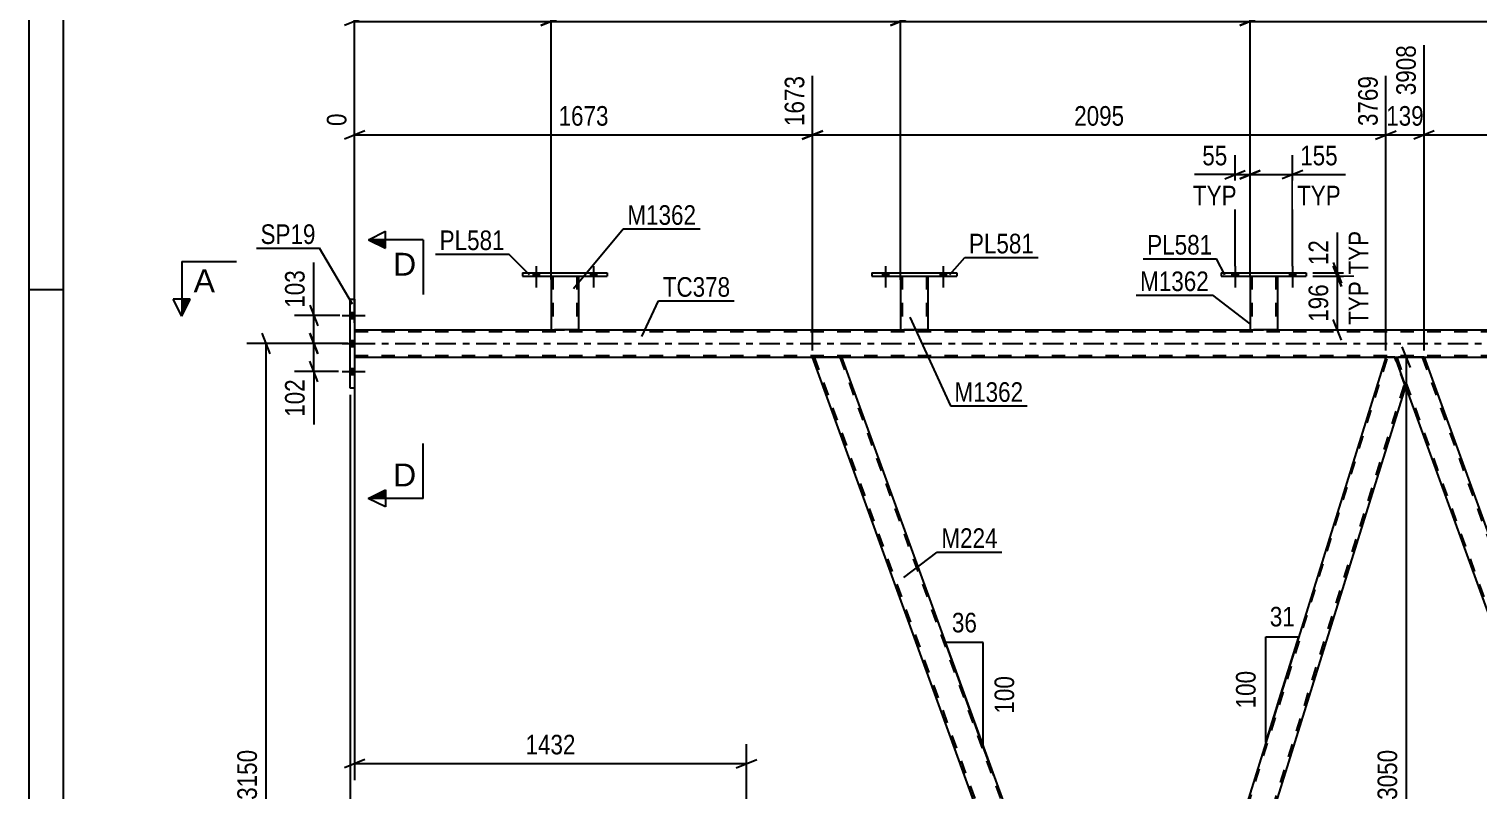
# Model space of a CAD drawing. Header units: millimetres. Extents: x 0 to 841, y 0 to 594.
# Drawn here: x 0 to 211.8, y 374 to 485.1 of the extents above; entities that cross this region are included whole.
import ezdxf

# ---------------------------------------------------------------- set-up
doc = ezdxf.new("R2010")
doc.units = ezdxf.units.MM
doc.linetypes.add('DXK_LINE_DOT2', pattern=[3.9198, 1.9599, -1.9599])
doc.linetypes.add('DXK_LINE_DOT3', pattern=[5.9187, 2.979, -0.9799, 0.9799, -0.9799])
doc.styles.add('Arial', font='ARIAL.TTF', dxfattribs={"height": 0.2})
doc.styles.add('Arial Narrow', font='ARIALN.TTF', dxfattribs={"height": 0.2})

# ---------------------------------------------------------------- blocks, each defined once
blk = doc.blocks.new('Unknown-122567824-1133')
at = {"color": 5, "linetype": 'Continuous'}
for p, q in [((0, 594), (0, 0)), ((5, 589), (5, 5)), ((5, 447), (0, 447))]:
    blk.add_line(p, q, dxfattribs=at)
blk = doc.blocks.new('Bolt-122567824-4220 - 3926')
at = {"linetype": 'Continuous'}
for points in [[(73.69, 449.01), (74.57, 449.01), (74.57, 449.49), (73.69, 449.49)], [(82.09, 449.01), (82.97, 449.01), (82.97, 449.49), (82.09, 449.49)]]:
    blk.add_hatch(color=1, dxfattribs=at).paths.add_polyline_path(points)
at = {"color": 1, "linetype": 'Continuous'}
for p, q in [((73.69, 449.49), (73.69, 449.01)), ((74.13, 450.49), (74.13, 447.37)), ((74.57, 449.49), (74.57, 449.01)), ((82.09, 449.49), (82.09, 449.01)), ((82.53, 450.49), (82.53, 447.37)), ((82.97, 449.49), (82.97, 449.01))]:
    blk.add_line(p, q, dxfattribs=at)
blk = doc.blocks.new('Part-122567824-4077 - 3926')
at = {"color": 2, "linetype": 'Continuous'}
for p, q in [((158.93, 315.17), (114.53, 437.17)), ((114.53, 437.17), (114.57, 437.17)), ((114.57, 437.17), (114.68, 437.17)), ((114.68, 437.17), (115.04, 437.17)), ((118.79, 437.17), (115.04, 437.17)), ((118.79, 437.17), (161.64, 319.42)), ((159.45, 315.17), (158.93, 315.17)), ((159.45, 315.17), (163.19, 315.17))]:
    blk.add_line(p, q, dxfattribs=at)
at = {"color": 7, "linetype": 'DXK_LINE_DOT2'}
for p, q in [((114.53, 437.17), (114.68, 437.17)), ((114.79, 437.17), (159.19, 315.17)), ((114.79, 437.17), (114.85, 437.17)), ((118.53, 437.17), (162.94, 315.17)), ((161.64, 319.42), (163.19, 315.17)), ((158.93, 315.17), (158.97, 315.17)), ((158.97, 315.17), (159.08, 315.17))]:
    blk.add_line(p, q, dxfattribs=at)
blk = doc.blocks.new('Part-122567824-4052 - 3926')
at = {"color": 2, "linetype": 'Continuous'}
for p, q in [((199.66, 437.17), (199.7, 437.17)), ((199.7, 437.17), (199.81, 437.17)), ((199.81, 437.17), (200.18, 437.17)), ((203.92, 437.17), (200.18, 437.17)), ((203.92, 437.17), (246.29, 320.77)), ((201.21, 432.92), (242.03, 320.77))]:
    blk.add_line(p, q, dxfattribs=at)
at = {"color": 7, "linetype": 'DXK_LINE_DOT2'}
for p, q in [((201.21, 432.92), (199.66, 437.17)), ((199.66, 437.17), (199.81, 437.17)), ((199.92, 437.17), (244.32, 315.17)), ((199.92, 437.17), (199.98, 437.17)), ((203.67, 437.17), (248.07, 315.17)), ((242.03, 320.77), (244.07, 315.17)), ((246.29, 320.77), (248.33, 315.17)), ((244.07, 315.17), (248.33, 315.17))]:
    blk.add_line(p, q, dxfattribs=at)
blk = doc.blocks.new('Part-122567824-4067 - 3926')
at = {"color": 2, "linetype": 'Continuous'}
for p, q in [((198.35, 437.17), (161.64, 319.42)), ((198.39, 437.17), (198.35, 437.17)), ((198.39, 437.17), (198.85, 437.17)), ((199.66, 437.17), (198.85, 437.17)), ((199.66, 437.17), (201.21, 432.92)), ((201.21, 432.92), (164.51, 315.17)), ((161.64, 319.42), (163.19, 315.17)), ((164.51, 315.17), (163.19, 315.17))]:
    blk.add_line(p, q, dxfattribs=at)
at = {"color": 7, "linetype": 'DXK_LINE_DOT2'}
for p, q in [((161.78, 319.05), (198.6, 437.17)), ((198.85, 437.17), (198.49, 437.17)), ((164.26, 315.17), (201.08, 433.29))]:
    blk.add_line(p, q, dxfattribs=at)
blk = doc.blocks.new('Part-122567824-4132 - 3926')
at = {"color": 2, "linetype": 'Continuous'}
for p, q in [((72.13, 449.49), (72.13, 449.01)), ((72.13, 449.49), (84.53, 449.49)), ((84.53, 449.49), (84.53, 449.01)), ((72.13, 449.01), (84.53, 449.01))]:
    blk.add_line(p, q, dxfattribs=at)
blk = doc.blocks.new('Part-122567824-4137 - 3926')
at = {"color": 7, "linetype": 'DXK_LINE_DOT2'}
for p, q in [((127.41, 449.02), (131.41, 449.02)), ((127.41, 449.01), (127.41, 449.02)), ((127.41, 449.02), (127.41, 449.01)), ((127.65, 449.02), (127.65, 441.17)), ((131.17, 449.02), (131.17, 441.17)), ((131.41, 449.02), (131.41, 449.01)), ((131.41, 449.01), (131.41, 449.02)), ((131.15, 441.17), (131.17, 441.17))]:
    blk.add_line(p, q, dxfattribs=at)
at = {"color": 2, "linetype": 'Continuous'}
for p, q in [((127.41, 449.01), (127.41, 441.17)), ((131.41, 449.01), (131.41, 441.17)), ((127.41, 441.17), (127.89, 441.17)), ((131.37, 441.17), (127.89, 441.17)), ((131.41, 441.17), (131.37, 441.17))]:
    blk.add_line(p, q, dxfattribs=at)
blk = doc.blocks.new('Part-122567824-4142 - 3926')
at = {"color": 2, "linetype": 'Continuous'}
for p, q in [((123.21, 449.49), (123.21, 449.01)), ((123.21, 449.49), (135.61, 449.49)), ((135.61, 449.49), (135.61, 449.01)), ((123.21, 449.01), (135.61, 449.01))]:
    blk.add_line(p, q, dxfattribs=at)
blk = doc.blocks.new('Part-122567824-4147 - 3926')
at = {"color": 7, "linetype": 'DXK_LINE_DOT2'}
for p, q in [((178.49, 449.02), (182.49, 449.02)), ((178.49, 449.01), (178.49, 449.02)), ((178.49, 449.02), (178.49, 449.01)), ((178.73, 449.02), (178.73, 441.17)), ((182.25, 449.02), (182.25, 441.17)), ((182.49, 449.02), (182.49, 449.01)), ((182.49, 449.01), (182.49, 449.02)), ((182.23, 441.17), (182.25, 441.17))]:
    blk.add_line(p, q, dxfattribs=at)
at = {"color": 2, "linetype": 'Continuous'}
for p, q in [((178.49, 449.01), (178.49, 441.17)), ((182.49, 449.01), (182.49, 441.17)), ((178.49, 441.17), (178.97, 441.17)), ((182.45, 441.17), (178.97, 441.17)), ((182.49, 441.17), (182.45, 441.17))]:
    blk.add_line(p, q, dxfattribs=at)
blk = doc.blocks.new('Part-122567824-4266 - 3926')
at = {"color": 2, "linetype": 'Continuous'}
for p, q in [((174.29, 449.49), (174.29, 449.01)), ((174.29, 449.49), (186.69, 449.49)), ((186.69, 449.49), (186.69, 449.01)), ((174.29, 449.01), (186.69, 449.01))]:
    blk.add_line(p, q, dxfattribs=at)
blk = doc.blocks.new('Part-122567824-4276 - 3926')
at = {"color": 7, "linetype": 'DXK_LINE_DOT2'}
for p, q in [((76.33, 449.02), (80.33, 449.02)), ((76.33, 449.01), (76.33, 449.02)), ((76.33, 449.02), (76.33, 449.01)), ((76.57, 449.02), (76.57, 441.17)), ((80.09, 449.02), (80.09, 441.17)), ((80.33, 449.02), (80.33, 449.01)), ((80.33, 449.01), (80.33, 449.02)), ((80.07, 441.17), (80.09, 441.17))]:
    blk.add_line(p, q, dxfattribs=at)
at = {"color": 2, "linetype": 'Continuous'}
for p, q in [((76.33, 449.01), (76.33, 441.17)), ((80.33, 449.01), (80.33, 441.17)), ((76.33, 441.17), (76.81, 441.17)), ((80.29, 441.17), (76.81, 441.17)), ((80.33, 441.17), (80.29, 441.17))]:
    blk.add_line(p, q, dxfattribs=at)
blk = doc.blocks.new('Part-122567824-4398 - 3926')
at = {"color": 2, "linetype": 'Continuous'}
for p, q in [((46.96, 445.68), (47.6, 445.68)), ((46.96, 432.68), (46.96, 445.68)), ((47.6, 445.68), (47.6, 432.68)), ((47.6, 432.68), (46.96, 432.68))]:
    blk.add_line(p, q, dxfattribs=at)
blk = doc.blocks.new('Bolt-122567824-4290 - 3926')
at = {"linetype": 'Continuous'}
for points in [[(124.77, 449.01), (125.65, 449.01), (125.65, 449.49), (124.77, 449.49)], [(133.17, 449.01), (134.05, 449.01), (134.05, 449.49), (133.17, 449.49)]]:
    blk.add_hatch(color=1, dxfattribs=at).paths.add_polyline_path(points)
at = {"color": 1, "linetype": 'Continuous'}
for p, q in [((124.77, 449.49), (124.77, 449.01)), ((125.21, 450.49), (125.21, 447.37)), ((125.65, 449.49), (125.65, 449.01)), ((133.17, 449.49), (133.17, 449.01)), ((133.61, 450.49), (133.61, 447.37)), ((134.05, 449.49), (134.05, 449.01))]:
    blk.add_line(p, q, dxfattribs=at)
blk = doc.blocks.new('Bolt-122567824-4291 - 3926')
at = {"linetype": 'Continuous'}
for points in [[(124.77, 449.01), (125.65, 449.01), (125.65, 449.49), (124.77, 449.49)], [(133.17, 449.01), (134.05, 449.01), (134.05, 449.49), (133.17, 449.49)]]:
    blk.add_hatch(color=1, dxfattribs=at).paths.add_polyline_path(points)
at = {"color": 1, "linetype": 'Continuous'}
for p, q in [((124.77, 449.49), (124.77, 449.01)), ((125.21, 450.49), (125.21, 447.37)), ((125.65, 449.49), (125.65, 449.01)), ((133.17, 449.49), (133.17, 449.01)), ((133.61, 450.49), (133.61, 447.37)), ((134.05, 449.49), (134.05, 449.01))]:
    blk.add_line(p, q, dxfattribs=at)
blk = doc.blocks.new('Bolt-122567824-4292 - 3926')
at = {"linetype": 'Continuous'}
for points in [[(175.85, 449.01), (176.73, 449.01), (176.73, 449.49), (175.85, 449.49)], [(184.25, 449.01), (185.13, 449.01), (185.13, 449.49), (184.25, 449.49)]]:
    blk.add_hatch(color=1, dxfattribs=at).paths.add_polyline_path(points)
at = {"color": 1, "linetype": 'Continuous'}
for p, q in [((175.85, 449.49), (175.85, 449.01)), ((176.29, 450.49), (176.29, 447.37)), ((176.73, 449.49), (176.73, 449.01)), ((184.25, 449.49), (184.25, 449.01)), ((184.69, 450.49), (184.69, 447.37)), ((185.13, 449.49), (185.13, 449.01))]:
    blk.add_line(p, q, dxfattribs=at)
blk = doc.blocks.new('Bolt-122567824-4372 - 3926')
at = {"linetype": 'Continuous'}
for points in [[(175.85, 449.01), (176.73, 449.01), (176.73, 449.49), (175.85, 449.49)], [(184.25, 449.01), (185.13, 449.01), (185.13, 449.49), (184.25, 449.49)]]:
    blk.add_hatch(color=1, dxfattribs=at).paths.add_polyline_path(points)
at = {"color": 1, "linetype": 'Continuous'}
for p, q in [((175.85, 449.49), (175.85, 449.01)), ((176.29, 450.49), (176.29, 447.37)), ((176.73, 449.49), (176.73, 449.01)), ((184.25, 449.49), (184.25, 449.01)), ((184.69, 450.49), (184.69, 447.37)), ((185.13, 449.49), (185.13, 449.01))]:
    blk.add_line(p, q, dxfattribs=at)
blk = doc.blocks.new('Part-122567824-4392 - 3926')
at = {"color": 2, "linetype": 'Continuous'}
for p, q in [((47.6, 441.18), (76.33, 441.17)), ((80.33, 441.17), (127.41, 441.17)), ((131.41, 441.17), (178.49, 441.17)), ((182.49, 441.17), (229.57, 441.17)), ((47.6, 437.18), (114.53, 437.17)), ((118.79, 437.17), (198.35, 437.17)), ((203.92, 437.17), (283.48, 437.17))]:
    blk.add_line(p, q, dxfattribs=at)
at = {"color": 7, "linetype": 'DXK_LINE_DOT2'}
for p, q in [((47.6, 441.18), (47.6, 437.18)), ((47.6, 440.94), (606.34, 440.93)), ((76.33, 441.17), (80.33, 441.17)), ((127.41, 441.17), (131.41, 441.17)), ((178.49, 441.17), (182.49, 441.17)), ((47.6, 437.42), (606.34, 437.41)), ((114.53, 437.17), (118.79, 437.17)), ((198.35, 437.17), (203.92, 437.17))]:
    blk.add_line(p, q, dxfattribs=at)
at = {"color": 7, "linetype": 'DXK_LINE_DOT3'}
blk.add_line((47.6, 439.18), (606.34, 439.17), dxfattribs=at)
blk = doc.blocks.new('Bolt-122567824-4399 - 3926')
at = {"linetype": 'Continuous'}
for points in [[(47.6, 442.84), (47.6, 443.72), (46.96, 443.72), (46.96, 442.84)], [(47.6, 442.84), (47.6, 443.72), (46.96, 443.72), (46.96, 442.84)], [(47.6, 442.84), (47.6, 443.72), (46.96, 443.72), (46.96, 442.84)], [(47.6, 438.74), (47.6, 439.62), (46.96, 439.62), (46.96, 438.74)], [(47.6, 438.74), (47.6, 439.62), (46.96, 439.62), (46.96, 438.74)], [(47.6, 434.64), (47.6, 435.52), (46.96, 435.52), (46.96, 434.64)], [(47.6, 434.64), (47.6, 435.52), (46.96, 435.52), (46.96, 434.64)], [(47.6, 434.64), (47.6, 435.52), (46.96, 435.52), (46.96, 434.64)]]:
    blk.add_hatch(color=1, dxfattribs=at).paths.add_polyline_path(points)
at = {"color": 1, "linetype": 'Continuous'}
for p, q in [((45.8, 443.28), (49.12, 443.28)), ((45.8, 443.28), (49.12, 443.28)), ((45.8, 443.28), (49.12, 443.28)), ((46.96, 443.72), (47.6, 443.72)), ((46.96, 443.72), (47.6, 443.72)), ((46.96, 443.72), (47.6, 443.72)), ((46.96, 442.84), (47.6, 442.84)), ((46.96, 442.84), (47.6, 442.84)), ((46.96, 442.84), (47.6, 442.84)), ((45.8, 439.18), (49.12, 439.18)), ((45.8, 439.18), (49.12, 439.18)), ((46.96, 439.62), (47.6, 439.62)), ((46.96, 439.62), (47.6, 439.62)), ((46.96, 438.74), (47.6, 438.74)), ((46.96, 438.74), (47.6, 438.74)), ((45.8, 435.08), (49.12, 435.08)), ((45.8, 435.08), (49.12, 435.08)), ((45.8, 435.08), (49.12, 435.08)), ((46.96, 435.52), (47.6, 435.52)), ((46.96, 435.52), (47.6, 435.52)), ((46.96, 435.52), (47.6, 435.52)), ((46.96, 434.64), (47.6, 434.64)), ((46.96, 434.64), (47.6, 434.64)), ((46.96, 434.64), (47.6, 434.64))]:
    blk.add_line(p, q, dxfattribs=at)
blk = doc.blocks.new('Bolt-122567824-4411 - 3926')
at = {"linetype": 'Continuous'}
for points in [[(73.69, 449.01), (74.57, 449.01), (74.57, 449.49), (73.69, 449.49)], [(82.09, 449.01), (82.97, 449.01), (82.97, 449.49), (82.09, 449.49)]]:
    blk.add_hatch(color=1, dxfattribs=at).paths.add_polyline_path(points)
at = {"color": 1, "linetype": 'Continuous'}
for p, q in [((73.69, 449.49), (73.69, 449.01)), ((74.13, 450.49), (74.13, 447.37)), ((74.57, 449.49), (74.57, 449.01)), ((82.09, 449.49), (82.09, 449.01)), ((82.53, 450.49), (82.53, 447.37)), ((82.97, 449.49), (82.97, 449.01))]:
    blk.add_line(p, q, dxfattribs=at)
blk = doc.blocks.new('StraightDimension-122567824-16746 - 3926')
at = {"color": 7, "linetype": 'Continuous'}
for p, q in [((47.6, 436.42), (47.6, 375.41)), ((104.87, 316.17), (104.87, 380.66)), ((49.1, 378.41), (46.1, 377.21)), ((47.6, 377.81), (104.87, 377.81)), ((103.37, 377.21), (106.37, 378.41))]:
    blk.add_line(p, q, dxfattribs=at)
at = {"color": 0}
blk.add_wipeout([(80.49, 378.56), (80.49, 382.76), (71.98, 382.76), (71.98, 378.56)], dxfattribs=at)
at = {"color": 3, "style": 'Arial Narrow'}
blk.add_text('1432', height=2.863, dxfattribs=at).set_placement((72.58, 379.16))
blk = doc.blocks.new('StraightDimension-122567824-19150 - 3926')
at = {"color": 7, "linetype": 'Continuous'}
for p, q in [((114.53, 438.17), (114.53, 478.26)), ((47.6, 442.18), (47.6, 472.78)), ((49.1, 470.25), (46.1, 469.05)), ((113.03, 469.05), (116.03, 470.25)), ((47.6, 469.65), (114.53, 469.65))]:
    blk.add_line(p, q, dxfattribs=at)
at = {"color": 0, "linetype": 'Continuous'}
for points in [[(113.93, 478.86), (109.73, 478.86), (109.73, 470.35), (113.93, 470.35)], [(47, 473.38), (42.8, 473.38), (42.8, 470.35), (47, 470.35)]]:
    blk.add_wipeout(points, dxfattribs=at)
at = {"color": 0}
blk.add_wipeout([(85.32, 470.4), (85.32, 474.6), (76.81, 474.6), (76.81, 470.4)], dxfattribs=at)
at = {"color": 3, "linetype": 'Continuous', "style": 'Arial Narrow'}
for s, height, p in [('1673', 2.863, (113.33, 470.95)), ('0', 2.86, (46.4, 470.95))]:
    blk.add_text(s, height=height, rotation=90.0002, dxfattribs=at).set_placement(p)
at = {"color": 3, "style": 'Arial Narrow'}
blk.add_text('1673', height=2.863, dxfattribs=at).set_placement((77.41, 471))
blk = doc.blocks.new('StraightDimension-122567824-19148 - 3926')
at = {"color": 7, "linetype": 'Continuous'}
for p, q in [((203.92, 438.17), (203.92, 482.76)), ((198.35, 438.17), (198.35, 478.26)), ((196.85, 469.05), (199.85, 470.25)), ((205.42, 470.25), (202.42, 469.05)), ((198.35, 469.65), (203.92, 469.65))]:
    blk.add_line(p, q, dxfattribs=at)
at = {"color": 0}
blk.add_wipeout([(204.48, 470.4), (204.48, 474.6), (197.79, 474.6), (197.79, 470.4)], dxfattribs=at)
at = {"color": 0, "linetype": 'Continuous'}
blk.add_wipeout([(203.32, 483.36), (199.12, 483.36), (199.12, 474.85), (203.32, 474.85)], dxfattribs=at)
at = {"color": 3, "linetype": 'Continuous', "style": 'Arial Narrow'}
blk.add_text('3908', height=2.863, rotation=90.0002, dxfattribs=at).set_placement((202.72, 475.45))
at = {"color": 3, "style": 'Arial Narrow'}
blk.add_text('139', height=2.863, dxfattribs=at).set_placement((198.39, 471))
blk = doc.blocks.new('StraightDimension-122567824-16689 - 3926')
at = {"color": 7, "linetype": 'Continuous'}
for p, q in [((45.46, 443.28), (38.79, 443.28)), ((41.04, 444.78), (42.24, 441.78)), ((41.64, 439.18), (41.64, 443.28)), ((42.24, 437.68), (41.04, 440.68)), ((46.6, 439.18), (38.79, 439.18))]:
    blk.add_line(p, q, dxfattribs=at)
at = {"color": 0}
blk.add_wipeout([(40.89, 450.48), (36.69, 450.48), (36.69, 443.8), (40.89, 443.8)], dxfattribs=at)
at = {"color": 7, "linetype": 'Continuous'}
blk.add_line((41.64, 443.28), (41.64, 451.01), dxfattribs=at)
blk.add_line((41.64, 443.28), (41.64, 451.01), dxfattribs=at)
at = {"color": 3, "style": 'Arial Narrow'}
blk.add_text('103', height=2.863, rotation=90.0002, dxfattribs=at).set_placement((40.29, 444.4))
blk = doc.blocks.new('StraightDimension-122567824-49967 - 3926')
at = {"color": 7, "linetype": 'Continuous'}
blk.add_line((46.96, 431.68), (46.96, 276.27), dxfattribs=at)
blk = doc.blocks.new('AngleDimension-122567824-20745 - 3926')
at = {"color": 7, "linetype": 'Continuous'}
for p, q in [((180.8, 396.35), (185.62, 396.35)), ((180.8, 380.89), (185.62, 396.35)), ((180.8, 380.89), (180.8, 396.35)), ((182.52, 386.4), (185.62, 396.35))]:
    blk.add_line(p, q, dxfattribs=at)
at = {"color": 0}
for points in [[(185.64, 397.25), (185.64, 401.45), (180.78, 401.45), (180.78, 397.25)], [(179.9, 391.96), (175.7, 391.96), (175.7, 385.28), (179.9, 385.28)]]:
    blk.add_wipeout(points, dxfattribs=at)
at = {"color": 3, "style": 'Arial Narrow'}
blk.add_text('31', height=2.863, dxfattribs=at).set_placement((181.38, 397.85))
blk.add_text('100', height=2.863, rotation=90.0002, dxfattribs=at).set_placement((179.3, 385.88))
blk = doc.blocks.new('StraightDimension-122567824-20594 - 3926')
at = {"color": 7, "linetype": 'Continuous'}
for p, q in [((76.33, 448.52), (76.33, 493.01)), ((47.6, 442.18), (47.6, 489.35)), ((49.1, 486.83), (46.1, 485.63)), ((47.6, 486.23), (76.33, 486.23)), ((74.83, 485.63), (77.83, 486.83))]:
    blk.add_line(p, q, dxfattribs=at)
at = {"color": 0, "linetype": 'Continuous'}
for points in [[(75.73, 493.61), (71.53, 493.61), (71.53, 486.93), (75.73, 486.93)], [(47, 489.95), (42.8, 489.95), (42.8, 486.93), (47, 486.93)]]:
    blk.add_wipeout(points, dxfattribs=at)
at = {"color": 0}
blk.add_wipeout([(65.31, 486.98), (65.31, 491.18), (58.63, 491.18), (58.63, 486.98)], dxfattribs=at)
at = {"color": 3, "linetype": 'Continuous', "style": 'Arial Narrow'}
for s, height, p in [('718', 2.863, (75.13, 487.53)), ('0', 2.86, (46.4, 487.53))]:
    blk.add_text(s, height=height, rotation=90.0002, dxfattribs=at).set_placement(p)
at = {"color": 3, "style": 'Arial Narrow'}
blk.add_text('718', height=2.863, dxfattribs=at).set_placement((59.23, 487.58))
blk = doc.blocks.new('StraightDimension-122567824-19149 - 3926')
at = {"color": 7, "linetype": 'Continuous'}
for p, q in [((114.53, 438.17), (114.53, 478.26)), ((198.35, 438.17), (198.35, 478.26)), ((116.03, 470.25), (113.03, 469.05)), ((196.85, 469.05), (199.85, 470.25)), ((114.53, 469.65), (198.35, 469.65))]:
    blk.add_line(p, q, dxfattribs=at)
at = {"color": 0, "linetype": 'Continuous'}
blk.add_wipeout([(197.75, 478.86), (193.55, 478.86), (193.55, 470.35), (197.75, 470.35)], dxfattribs=at)
at = {"color": 0}
blk.add_wipeout([(160.7, 470.4), (160.7, 474.6), (152.18, 474.6), (152.18, 470.4)], dxfattribs=at)
at = {"color": 3, "linetype": 'Continuous', "style": 'Arial Narrow'}
blk.add_text('3769', height=2.863, rotation=90.0002, dxfattribs=at).set_placement((197.15, 470.95))
at = {"color": 3, "style": 'Arial Narrow'}
blk.add_text('2095', height=2.863, dxfattribs=at).set_placement((152.78, 471))
blk = doc.blocks.new('StraightDimension-122567824-20592 - 3926')
at = {"color": 7, "linetype": 'Continuous'}
for p, q in [((127.41, 448.46), (127.41, 494.84)), ((178.49, 448.86), (178.49, 494.84)), ((128.91, 486.83), (125.91, 485.63)), ((127.41, 486.23), (178.49, 486.23)), ((176.99, 485.63), (179.99, 486.83))]:
    blk.add_line(p, q, dxfattribs=at)
at = {"color": 0, "linetype": 'Continuous'}
blk.add_wipeout([(177.89, 495.44), (173.69, 495.44), (173.69, 486.93), (177.89, 486.93)], dxfattribs=at)
at = {"color": 0}
blk.add_wipeout([(157.21, 486.98), (157.21, 491.18), (148.69, 491.18), (148.69, 486.98)], dxfattribs=at)
at = {"color": 3, "linetype": 'Continuous', "style": 'Arial Narrow'}
blk.add_text('3272', height=2.863, rotation=90.0002, dxfattribs=at).set_placement((177.29, 487.53))
at = {"color": 3, "style": 'Arial Narrow'}
blk.add_text('1277', height=2.863, dxfattribs=at).set_placement((149.29, 487.58))
blk = doc.blocks.new('StraightDimension-122567824-19455 - 3926')
at = {"color": 7, "linetype": 'Continuous'}
for p, q in [((187.69, 449.49), (193.66, 449.49)), ((190.66, 450.99), (191.86, 447.99)), ((191.86, 447.51), (190.66, 450.51)), ((191.26, 449.01), (191.26, 449.49)), ((187.69, 449.01), (193.66, 449.01))]:
    blk.add_line(p, q, dxfattribs=at)
at = {"color": 0}
blk.add_wipeout([(190.51, 454.88), (186.31, 454.88), (186.31, 450.02), (190.51, 450.02)], dxfattribs=at)
at = {"color": 7, "linetype": 'Continuous'}
blk.add_line((191.26, 449.49), (191.26, 455.4), dxfattribs=at)
at = {"color": 3, "style": 'Arial Narrow'}
blk.add_text('12', height=2.863, rotation=90.0002, dxfattribs=at).set_placement((189.91, 450.62))
at = {"color": 0, "linetype": 'Continuous'}
blk.add_wipeout([(196.36, 456.24), (192.16, 456.24), (192.16, 448.65), (196.36, 448.65)], dxfattribs=at)
at = {"color": 7, "linetype": 'Continuous'}
blk.add_line((191.26, 449.49), (191.26, 455.4), dxfattribs=at)
at = {"color": 3, "linetype": 'Continuous', "style": 'Arial Narrow'}
blk.add_text('TYP', height=2.863, rotation=90.0002, dxfattribs=at).set_placement((195.76, 449.25))
blk = doc.blocks.new('StraightDimension-122567824-16681 - 3926')
at = {"color": 7, "linetype": 'Continuous'}
for p, q in [((35.27, 437.68), (34.07, 440.68)), ((46.6, 439.18), (31.82, 439.18)), ((34.67, 313.17), (34.67, 439.18)), ((34.07, 314.67), (35.27, 311.67)), ((103.55, 313.17), (31.82, 313.17))]:
    blk.add_line(p, q, dxfattribs=at)
at = {"color": 0}
blk.add_wipeout([(33.92, 380.43), (29.72, 380.43), (29.72, 371.92), (33.92, 371.92)], dxfattribs=at)
at = {"color": 3, "style": 'Arial Narrow'}
blk.add_text('3150', height=2.863, rotation=90.0002, dxfattribs=at).set_placement((33.32, 372.52))
blk = doc.blocks.new('StraightDimension-122567824-16690 - 3926')
at = {"color": 7, "linetype": 'Continuous'}
for p, q in [((41.04, 440.68), (42.24, 437.68)), ((46.6, 439.18), (38.79, 439.18)), ((41.64, 435.08), (41.64, 439.18)), ((42.24, 433.58), (41.04, 436.58)), ((45.23, 435.08), (38.79, 435.08))]:
    blk.add_line(p, q, dxfattribs=at)
at = {"color": 0}
blk.add_wipeout([(40.89, 434.55), (36.69, 434.55), (36.69, 427.87), (40.89, 427.87)], dxfattribs=at)
at = {"color": 7, "linetype": 'Continuous'}
blk.add_line((41.64, 435.08), (41.64, 427.34), dxfattribs=at)
blk.add_line((41.64, 435.08), (41.64, 427.34), dxfattribs=at)
at = {"color": 3, "style": 'Arial Narrow'}
blk.add_text('102', height=2.863, rotation=90.0002, dxfattribs=at).set_placement((40.29, 428.47))
blk = doc.blocks.new('AngleDimension-122567824-20731 - 3926')
at = {"color": 7, "linetype": 'Continuous'}
for p, q in [((139.5, 395.48), (133.96, 395.48)), ((139.5, 380.26), (133.96, 395.48)), ((139.5, 380.26), (139.5, 395.48)), ((141.02, 376.08), (139.5, 380.26))]:
    blk.add_line(p, q, dxfattribs=at)
at = {"color": 0}
for points in [[(139.16, 396.38), (139.16, 400.58), (134.31, 400.58), (134.31, 396.38)], [(144.6, 391.21), (140.4, 391.21), (140.4, 384.52), (144.6, 384.52)]]:
    blk.add_wipeout(points, dxfattribs=at)
at = {"color": 3, "style": 'Arial Narrow'}
blk.add_text('36', height=2.863, dxfattribs=at).set_placement((134.91, 396.98))
blk.add_text('100', height=2.863, rotation=90.0002, dxfattribs=at).set_placement((144, 385.12))
blk = doc.blocks.new('StraightDimension-122567824-19147 - 3926')
at = {"color": 7, "linetype": 'Continuous'}
for p, q in [((203.92, 438.17), (203.92, 482.76)), ((283.48, 438.17), (283.48, 478.26)), ((205.42, 470.25), (202.42, 469.05)), ((281.98, 469.05), (284.98, 470.25)), ((203.92, 469.65), (283.48, 469.65))]:
    blk.add_line(p, q, dxfattribs=at)
at = {"color": 0, "linetype": 'Continuous'}
blk.add_wipeout([(282.88, 478.86), (278.68, 478.86), (278.68, 470.35), (282.88, 470.35)], dxfattribs=at)
at = {"color": 0}
blk.add_wipeout([(247.96, 470.4), (247.96, 474.6), (239.44, 474.6), (239.44, 470.4)], dxfattribs=at)
at = {"color": 3, "linetype": 'Continuous', "style": 'Arial Narrow'}
blk.add_text('5897', height=2.863, rotation=90.0002, dxfattribs=at).set_placement((282.28, 470.95))
at = {"color": 3, "style": 'Arial Narrow'}
blk.add_text('1989', height=2.863, dxfattribs=at).set_placement((240.04, 471))
blk = doc.blocks.new('StraightDimension-122567824-19456 - 3926')
at = {"color": 7, "linetype": 'Continuous'}
for p, q in [((190.66, 450.51), (191.86, 447.51)), ((187.69, 449.01), (193.66, 449.01)), ((191.26, 441.17), (191.26, 449.01)), ((183.45, 441.17), (193.66, 441.17)), ((191.86, 439.67), (190.66, 442.67))]:
    blk.add_line(p, q, dxfattribs=at)
at = {"color": 0}
blk.add_wipeout([(190.51, 448.44), (186.31, 448.44), (186.31, 441.75), (190.51, 441.75)], dxfattribs=at)
at = {"color": 0, "linetype": 'Continuous'}
blk.add_wipeout([(196.36, 448.89), (192.16, 448.89), (192.16, 441.3), (196.36, 441.3)], dxfattribs=at)
at = {"color": 3, "style": 'Arial Narrow'}
blk.add_text('196', height=2.863, rotation=90.0002, dxfattribs=at).set_placement((189.91, 442.35))
at = {"color": 3, "linetype": 'Continuous', "style": 'Arial Narrow'}
blk.add_text('TYP', height=2.863, rotation=90.0002, dxfattribs=at).set_placement((195.76, 441.9))
blk = doc.blocks.new('StraightDimension-122567824-19483 - 3926')
at = {"color": 7, "linetype": 'Continuous'}
for p, q in [((178.49, 450.01), (178.49, 466.71)), ((184.69, 450.49), (184.69, 466.71)), ((176.99, 463.26), (179.99, 464.46)), ((186.19, 464.46), (183.19, 463.26)), ((178.49, 463.86), (184.69, 463.86))]:
    blk.add_line(p, q, dxfattribs=at)
at = {"color": 0}
blk.add_wipeout([(191.9, 464.61), (191.9, 468.81), (185.22, 468.81), (185.22, 464.61)], dxfattribs=at)
at = {"color": 7, "linetype": 'Continuous'}
blk.add_line((184.69, 463.86), (192.43, 463.86), dxfattribs=at)
at = {"color": 3, "style": 'Arial Narrow'}
blk.add_text('155', height=2.863, dxfattribs=at).set_placement((185.82, 465.21))
at = {"color": 0, "linetype": 'Continuous'}
blk.add_wipeout([(192.35, 458.76), (192.35, 462.96), (184.76, 462.96), (184.76, 458.76)], dxfattribs=at)
at = {"color": 7, "linetype": 'Continuous'}
blk.add_line((184.69, 463.86), (192.43, 463.86), dxfattribs=at)
at = {"color": 3, "linetype": 'Continuous', "style": 'Arial Narrow'}
blk.add_text('TYP', height=2.863, dxfattribs=at).set_placement((185.36, 459.36))
blk = doc.blocks.new('StraightDimension-122567824-19484 - 3926')
at = {"color": 7, "linetype": 'Continuous'}
for p, q in [((176.29, 450.49), (176.29, 466.71)), ((178.49, 450.01), (178.49, 466.71)), ((174.79, 463.26), (177.79, 464.46)), ((179.99, 464.46), (176.99, 463.26)), ((176.29, 463.86), (178.49, 463.86))]:
    blk.add_line(p, q, dxfattribs=at)
at = {"color": 0}
blk.add_wipeout([(175.77, 464.61), (175.77, 468.81), (170.91, 468.81), (170.91, 464.61)], dxfattribs=at)
at = {"color": 7, "linetype": 'Continuous'}
blk.add_line((176.29, 463.86), (170.39, 463.86), dxfattribs=at)
at = {"color": 3, "style": 'Arial Narrow'}
blk.add_text('55', height=2.863, dxfattribs=at).set_placement((171.51, 465.21))
at = {"color": 0, "linetype": 'Continuous'}
blk.add_wipeout([(177.13, 458.76), (177.13, 462.96), (169.54, 462.96), (169.54, 458.76)], dxfattribs=at)
at = {"color": 7, "linetype": 'Continuous'}
blk.add_line((176.29, 463.86), (170.39, 463.86), dxfattribs=at)
at = {"color": 3, "linetype": 'Continuous', "style": 'Arial Narrow'}
blk.add_text('TYP', height=2.863, dxfattribs=at).set_placement((170.14, 459.36))
blk = doc.blocks.new('StraightDimension-122567824-20591 - 3926')
at = {"color": 7, "linetype": 'Continuous'}
for p, q in [((178.49, 448.86), (178.49, 494.84)), ((229.57, 448.86), (229.57, 494.84)), ((179.99, 486.83), (176.99, 485.63)), ((178.49, 486.23), (229.57, 486.23)), ((228.07, 485.63), (231.07, 486.83))]:
    blk.add_line(p, q, dxfattribs=at)
at = {"color": 0, "linetype": 'Continuous'}
blk.add_wipeout([(228.97, 495.44), (224.77, 495.44), (224.77, 486.93), (228.97, 486.93)], dxfattribs=at)
at = {"color": 0}
blk.add_wipeout([(208.29, 486.98), (208.29, 491.18), (199.78, 491.18), (199.78, 486.98)], dxfattribs=at)
at = {"color": 3, "linetype": 'Continuous', "style": 'Arial Narrow'}
blk.add_text('4549', height=2.863, rotation=90.0002, dxfattribs=at).set_placement((228.37, 487.53))
at = {"color": 3, "style": 'Arial Narrow'}
blk.add_text('1277', height=2.863, dxfattribs=at).set_placement((200.38, 487.58))
blk = doc.blocks.new('StraightDimension-122567824-20593 - 3926')
at = {"color": 7, "linetype": 'Continuous'}
for p, q in [((127.41, 448.46), (127.41, 494.84)), ((76.33, 448.52), (76.33, 493.01)), ((77.83, 486.83), (74.83, 485.63)), ((76.33, 486.23), (127.41, 486.23)), ((125.91, 485.63), (128.91, 486.83))]:
    blk.add_line(p, q, dxfattribs=at)
at = {"color": 0, "linetype": 'Continuous'}
blk.add_wipeout([(126.81, 495.44), (122.61, 495.44), (122.61, 486.93), (126.81, 486.93)], dxfattribs=at)
at = {"color": 0}
blk.add_wipeout([(106.13, 486.98), (106.13, 491.18), (97.61, 491.18), (97.61, 486.98)], dxfattribs=at)
at = {"color": 3, "linetype": 'Continuous', "style": 'Arial Narrow'}
blk.add_text('1995', height=2.863, rotation=90.0002, dxfattribs=at).set_placement((126.21, 487.53))
at = {"color": 3, "style": 'Arial Narrow'}
blk.add_text('1277', height=2.863, dxfattribs=at).set_placement((98.21, 487.58))
blk = doc.blocks.new('StraightDimension-122567824-49797 - 3926')
at = {"color": 7, "linetype": 'Continuous'}
for p, q in [((201.94, 435.67), (200.74, 438.67)), ((113.12, 437.17), (203.74, 437.17)), ((201.34, 315.17), (201.34, 437.17)), ((200.74, 316.67), (201.94, 313.67)), ((118.22, 315.17), (203.74, 315.17))]:
    blk.add_line(p, q, dxfattribs=at)
at = {"color": 0}
blk.add_wipeout([(200.59, 380.43), (196.39, 380.43), (196.39, 371.92), (200.59, 371.92)], dxfattribs=at)
at = {"color": 3, "style": 'Arial Narrow'}
blk.add_text('3050', height=2.863, rotation=90.0002, dxfattribs=at).set_placement((199.99, 372.52))
blk = doc.blocks.new('Mark-122567824-4073 - 3926')
at = {"color": 0}
blk.add_wipeout([(141.59, 409.32), (141.59, 412.32), (133.37, 412.32), (133.37, 409.32)], dxfattribs=at)
blk.add_wipeout([(141.59, 409.32), (141.59, 412.32), (133.37, 412.32), (133.37, 409.32)], dxfattribs=at)
at = {"color": 30, "linetype": 'Continuous'}
for p, q in [((127.9, 405.02), (132.77, 408.72)), ((132.77, 408.72), (142.19, 408.72))]:
    blk.add_line(p, q, dxfattribs=at)
at = {"color": 3, "style": 'Arial Narrow'}
blk.add_text('M224', height=2.863, dxfattribs=at).set_placement((133.37, 409.32))
blk = doc.blocks.new('Mark-122567824-4128 - 3926')
at = {"color": 0}
blk.add_wipeout([(69.54, 452.83), (69.54, 455.83), (60.03, 455.83), (60.03, 452.83)], dxfattribs=at)
blk.add_wipeout([(69.54, 452.83), (69.54, 455.83), (60.03, 455.83), (60.03, 452.83)], dxfattribs=at)
at = {"color": 30, "linetype": 'Continuous'}
for p in [(59.43, 452.23), (73.14, 449.23)]:
    blk.add_line(p, (70.14, 452.23), dxfattribs=at)
at = {"color": 3, "style": 'Arial Narrow'}
blk.add_text('PL581', height=2.863, dxfattribs=at).set_placement((60.03, 452.83))
blk = doc.blocks.new('Mark-122567824-4133 - 3926')
at = {"color": 0}
blk.add_wipeout([(145.33, 430.66), (145.33, 433.66), (135.28, 433.66), (135.28, 430.66)], dxfattribs=at)
blk.add_wipeout([(145.33, 430.66), (145.33, 433.66), (135.28, 433.66), (135.28, 430.66)], dxfattribs=at)
at = {"color": 30, "linetype": 'Continuous'}
for p, q in [((128.77, 443.02), (134.68, 430.06)), ((134.68, 430.06), (145.93, 430.06))]:
    blk.add_line(p, q, dxfattribs=at)
at = {"color": 3, "style": 'Arial Narrow'}
blk.add_text('M1362', height=2.863, dxfattribs=at).set_placement((135.28, 430.66))
blk = doc.blocks.new('Mark-122567824-4138 - 3926')
at = {"color": 0}
blk.add_wipeout([(146.9, 452.35), (146.9, 455.35), (137.4, 455.35), (137.4, 452.35)], dxfattribs=at)
blk.add_wipeout([(146.9, 452.35), (146.9, 455.35), (137.4, 455.35), (137.4, 452.35)], dxfattribs=at)
at = {"color": 30, "linetype": 'Continuous'}
for p, q in [((134.6, 449.26), (136.8, 451.75)), ((136.8, 451.75), (147.5, 451.75))]:
    blk.add_line(p, q, dxfattribs=at)
at = {"color": 3, "style": 'Arial Narrow'}
blk.add_text('PL581', height=2.863, dxfattribs=at).set_placement((137.4, 452.35))
blk = doc.blocks.new('Mark-122567824-4143 - 3926')
at = {"color": 0}
blk.add_wipeout([(172.47, 446.84), (172.47, 449.84), (162.42, 449.84), (162.42, 446.84)], dxfattribs=at)
blk.add_wipeout([(172.47, 446.84), (172.47, 449.84), (162.42, 449.84), (162.42, 446.84)], dxfattribs=at)
at = {"color": 30, "linetype": 'Continuous'}
for p in [(161.82, 446.24), (178.49, 442.06)]:
    blk.add_line(p, (173.07, 446.24), dxfattribs=at)
at = {"color": 3, "style": 'Arial Narrow'}
blk.add_text('M1362', height=2.863, dxfattribs=at).set_placement((162.42, 446.84))
blk = doc.blocks.new('Mark-122567824-4388 - 3926')
at = {"color": 0}
blk.add_wipeout([(102.5, 446.01), (102.5, 449.01), (92.64, 449.01), (92.64, 446.01)], dxfattribs=at)
blk.add_wipeout([(102.5, 446.01), (102.5, 449.01), (92.64, 449.01), (92.64, 446.01)], dxfattribs=at)
at = {"color": 30, "linetype": 'Continuous'}
for p, q in [((89.6, 440.2), (92.04, 445.41)), ((92.04, 445.41), (103.1, 445.41))]:
    blk.add_line(p, q, dxfattribs=at)
at = {"color": 3, "style": 'Arial Narrow'}
blk.add_text('TC378', height=2.863, dxfattribs=at).set_placement((92.64, 446.01))
blk = doc.blocks.new('Mark-122567824-4262 - 3926')
at = {"color": 0}
blk.add_wipeout([(172.96, 452.17), (172.96, 455.17), (163.46, 455.17), (163.46, 452.17)], dxfattribs=at)
blk.add_wipeout([(172.96, 452.17), (172.96, 455.17), (163.46, 455.17), (163.46, 452.17)], dxfattribs=at)
at = {"color": 30, "linetype": 'Continuous'}
for p in [(162.86, 451.57), (174.79, 449.22)]:
    blk.add_line(p, (173.56, 451.57), dxfattribs=at)
at = {"color": 3, "style": 'Arial Narrow'}
blk.add_text('PL581', height=2.863, dxfattribs=at).set_placement((163.46, 452.17))
blk = doc.blocks.new('Mark-122567824-4272 - 3926')
at = {"color": 0}
blk.add_wipeout([(97.52, 456.52), (97.52, 459.52), (87.47, 459.52), (87.47, 456.52)], dxfattribs=at)
blk.add_wipeout([(97.52, 456.52), (97.52, 459.52), (87.47, 459.52), (87.47, 456.52)], dxfattribs=at)
at = {"color": 30, "linetype": 'Continuous'}
for p, q in [((79.59, 447.2), (86.87, 455.92)), ((86.87, 455.92), (98.12, 455.92))]:
    blk.add_line(p, q, dxfattribs=at)
at = {"color": 3, "style": 'Arial Narrow'}
blk.add_text('M1362', height=2.863, dxfattribs=at).set_placement((87.47, 456.52))
blk = doc.blocks.new('SectionMark-122567824-50613 - 3926')
at = {"linetype": 'Continuous'}
for points in [[(52.1, 454.34), (52.1, 453.09), (49.61, 454.34)], [(52.1, 417.81), (52.1, 416.56), (49.6, 416.56)]]:
    blk.add_hatch(color=6, dxfattribs=at).paths.add_polyline_path(points)
at = {"color": 6, "linetype": 'Continuous'}
for p, q in [((49.61, 454.34), (52.1, 455.59)), ((52.1, 453.09), (52.1, 455.59)), ((57.6, 454.34), (49.61, 454.34)), ((49.61, 454.34), (52.1, 453.09)), ((49.6, 416.56), (52.1, 417.81)), ((52.1, 417.81), (52.1, 415.31)), ((57.6, 416.56), (49.6, 416.56)), ((52.1, 415.31), (49.6, 416.56))]:
    blk.add_line(p, q, dxfattribs=at)
at = {"color": 0, "linetype": 'Continuous'}
for points in [[(56.6, 449.09), (56.6, 452.59), (53.23, 452.59), (53.23, 449.09)], [(56.6, 418.31), (56.6, 421.81), (53.23, 421.81), (53.23, 418.31)]]:
    blk.add_wipeout(points, dxfattribs=at)
at = {"color": 6, "linetype": 'Continuous'}
for p, q in [((57.6, 454.34), (57.6, 446.34)), ((57.6, 416.56), (57.6, 424.56))]:
    blk.add_line(p, q, dxfattribs=at)
at = {"color": 3, "linetype": 'Continuous', "style": 'Arial'}
for p in [(53.23, 449.09), (53.23, 418.31)]:
    blk.add_text('D', height=3.34, dxfattribs=at).set_placement(p)
blk = doc.blocks.new('Mark-122567824-4394 - 3926')
at = {"color": 0}
blk.add_wipeout([(41.89, 453.72), (41.89, 456.72), (33.85, 456.72), (33.85, 453.72)], dxfattribs=at)
blk.add_wipeout([(41.89, 453.72), (41.89, 456.72), (33.85, 456.72), (33.85, 453.72)], dxfattribs=at)
at = {"color": 30, "linetype": 'Continuous'}
for p in [(33.25, 453.12), (47.28, 444.92)]:
    blk.add_line(p, (42.49, 453.12), dxfattribs=at)
at = {"color": 3, "style": 'Arial Narrow'}
blk.add_text('SP19', height=2.863, dxfattribs=at).set_placement((33.85, 453.72))
blk = doc.blocks.new('SectionMark-122567824-35362 - 3926')
at = {"color": 6, "linetype": 'Continuous'}
for p, q in [((22.32, 451.18), (22.32, 443.18)), ((22.32, 443.18), (21.07, 445.68))]:
    blk.add_line(p, q, dxfattribs=at)
at = {"color": 0, "linetype": 'Continuous'}
blk.add_wipeout([(27.18, 446.68), (27.18, 450.18), (24.07, 450.18), (24.07, 446.68)], dxfattribs=at)
at = {"linetype": 'Continuous'}
blk.add_hatch(color=6, dxfattribs=at).paths.add_polyline_path([(22.32, 445.68), (23.57, 445.68), (22.32, 443.18)])
at = {"color": 6, "linetype": 'Continuous'}
for p, q in [((22.32, 451.18), (30.32, 451.18)), ((23.57, 445.68), (21.07, 445.68)), ((22.32, 443.18), (23.57, 445.68))]:
    blk.add_line(p, q, dxfattribs=at)
at = {"color": 3, "linetype": 'Continuous', "style": 'Arial'}
blk.add_text('A', height=3.34, dxfattribs=at).set_placement((24.07, 446.68))

msp = doc.modelspace()

# ---------------------------------------------------------------- block references
for name in ['Unknown-122567824-1133', 'Part-122567824-4132 - 3926', 'Bolt-122567824-4220 - 3926', 'Bolt-122567824-4411 - 3926', 'Part-122567824-4142 - 3926', 'Bolt-122567824-4290 - 3926', 'Bolt-122567824-4291 - 3926', 'Part-122567824-4266 - 3926', 'Bolt-122567824-4292 - 3926', 'Bolt-122567824-4372 - 3926', 'Part-122567824-4276 - 3926', 'Part-122567824-4137 - 3926', 'Part-122567824-4147 - 3926', 'Part-122567824-4398 - 3926', 'Bolt-122567824-4399 - 3926', 'Part-122567824-4392 - 3926', 'Part-122567824-4077 - 3926', 'Part-122567824-4067 - 3926', 'Part-122567824-4052 - 3926']:
    msp.add_blockref(name, (0, 0))

# ---------------------------------------------------------------- next in the draw order: block references
for name in ['StraightDimension-122567824-19148 - 3926', 'StraightDimension-122567824-19150 - 3926', 'StraightDimension-122567824-16746 - 3926']:
    msp.add_blockref(name, (0, 0))

# ---------------------------------------------------------------- next in the draw order: block references
for name in ['StraightDimension-122567824-19147 - 3926', 'StraightDimension-122567824-19149 - 3926', 'StraightDimension-122567824-16689 - 3926', 'StraightDimension-122567824-49967 - 3926']:
    msp.add_blockref(name, (0, 0))

# ---------------------------------------------------------------- next in the draw order: block references
for name in ['StraightDimension-122567824-20594 - 3926', 'StraightDimension-122567824-20592 - 3926', 'StraightDimension-122567824-19455 - 3926', 'StraightDimension-122567824-16681 - 3926', 'AngleDimension-122567824-20731 - 3926', 'AngleDimension-122567824-20745 - 3926']:
    msp.add_blockref(name, (0, 0))

# ---------------------------------------------------------------- next in the draw order: block references
for name in ['StraightDimension-122567824-20593 - 3926', 'Mark-122567824-4394 - 3926', 'SectionMark-122567824-50613 - 3926', 'Mark-122567824-4128 - 3926', 'Mark-122567824-4138 - 3926', 'StraightDimension-122567824-19456 - 3926', 'StraightDimension-122567824-16690 - 3926']:
    msp.add_blockref(name, (0, 0))

# ---------------------------------------------------------------- next in the draw order: block references
for name in ['StraightDimension-122567824-19483 - 3926', 'Mark-122567824-4388 - 3926', 'StraightDimension-122567824-49797 - 3926']:
    msp.add_blockref(name, (0, 0))

# ---------------------------------------------------------------- next in the draw order: block references
for name in ['StraightDimension-122567824-19484 - 3926', 'Mark-122567824-4272 - 3926', 'Mark-122567824-4133 - 3926', 'Mark-122567824-4073 - 3926']:
    msp.add_blockref(name, (0, 0))

# ---------------------------------------------------------------- next in the draw order: block references
msp.add_blockref('StraightDimension-122567824-20591 - 3926', (0, 0))

# ---------------------------------------------------------------- next in the draw order: block references
msp.add_blockref('Mark-122567824-4143 - 3926', (0, 0))

# ---------------------------------------------------------------- next in the draw order: block references
msp.add_blockref('Mark-122567824-4262 - 3926', (0, 0))

# ---------------------------------------------------------------- next in the draw order: block references
msp.add_blockref('SectionMark-122567824-35362 - 3926', (0, 0))

doc.saveas('drawing.dxf')
